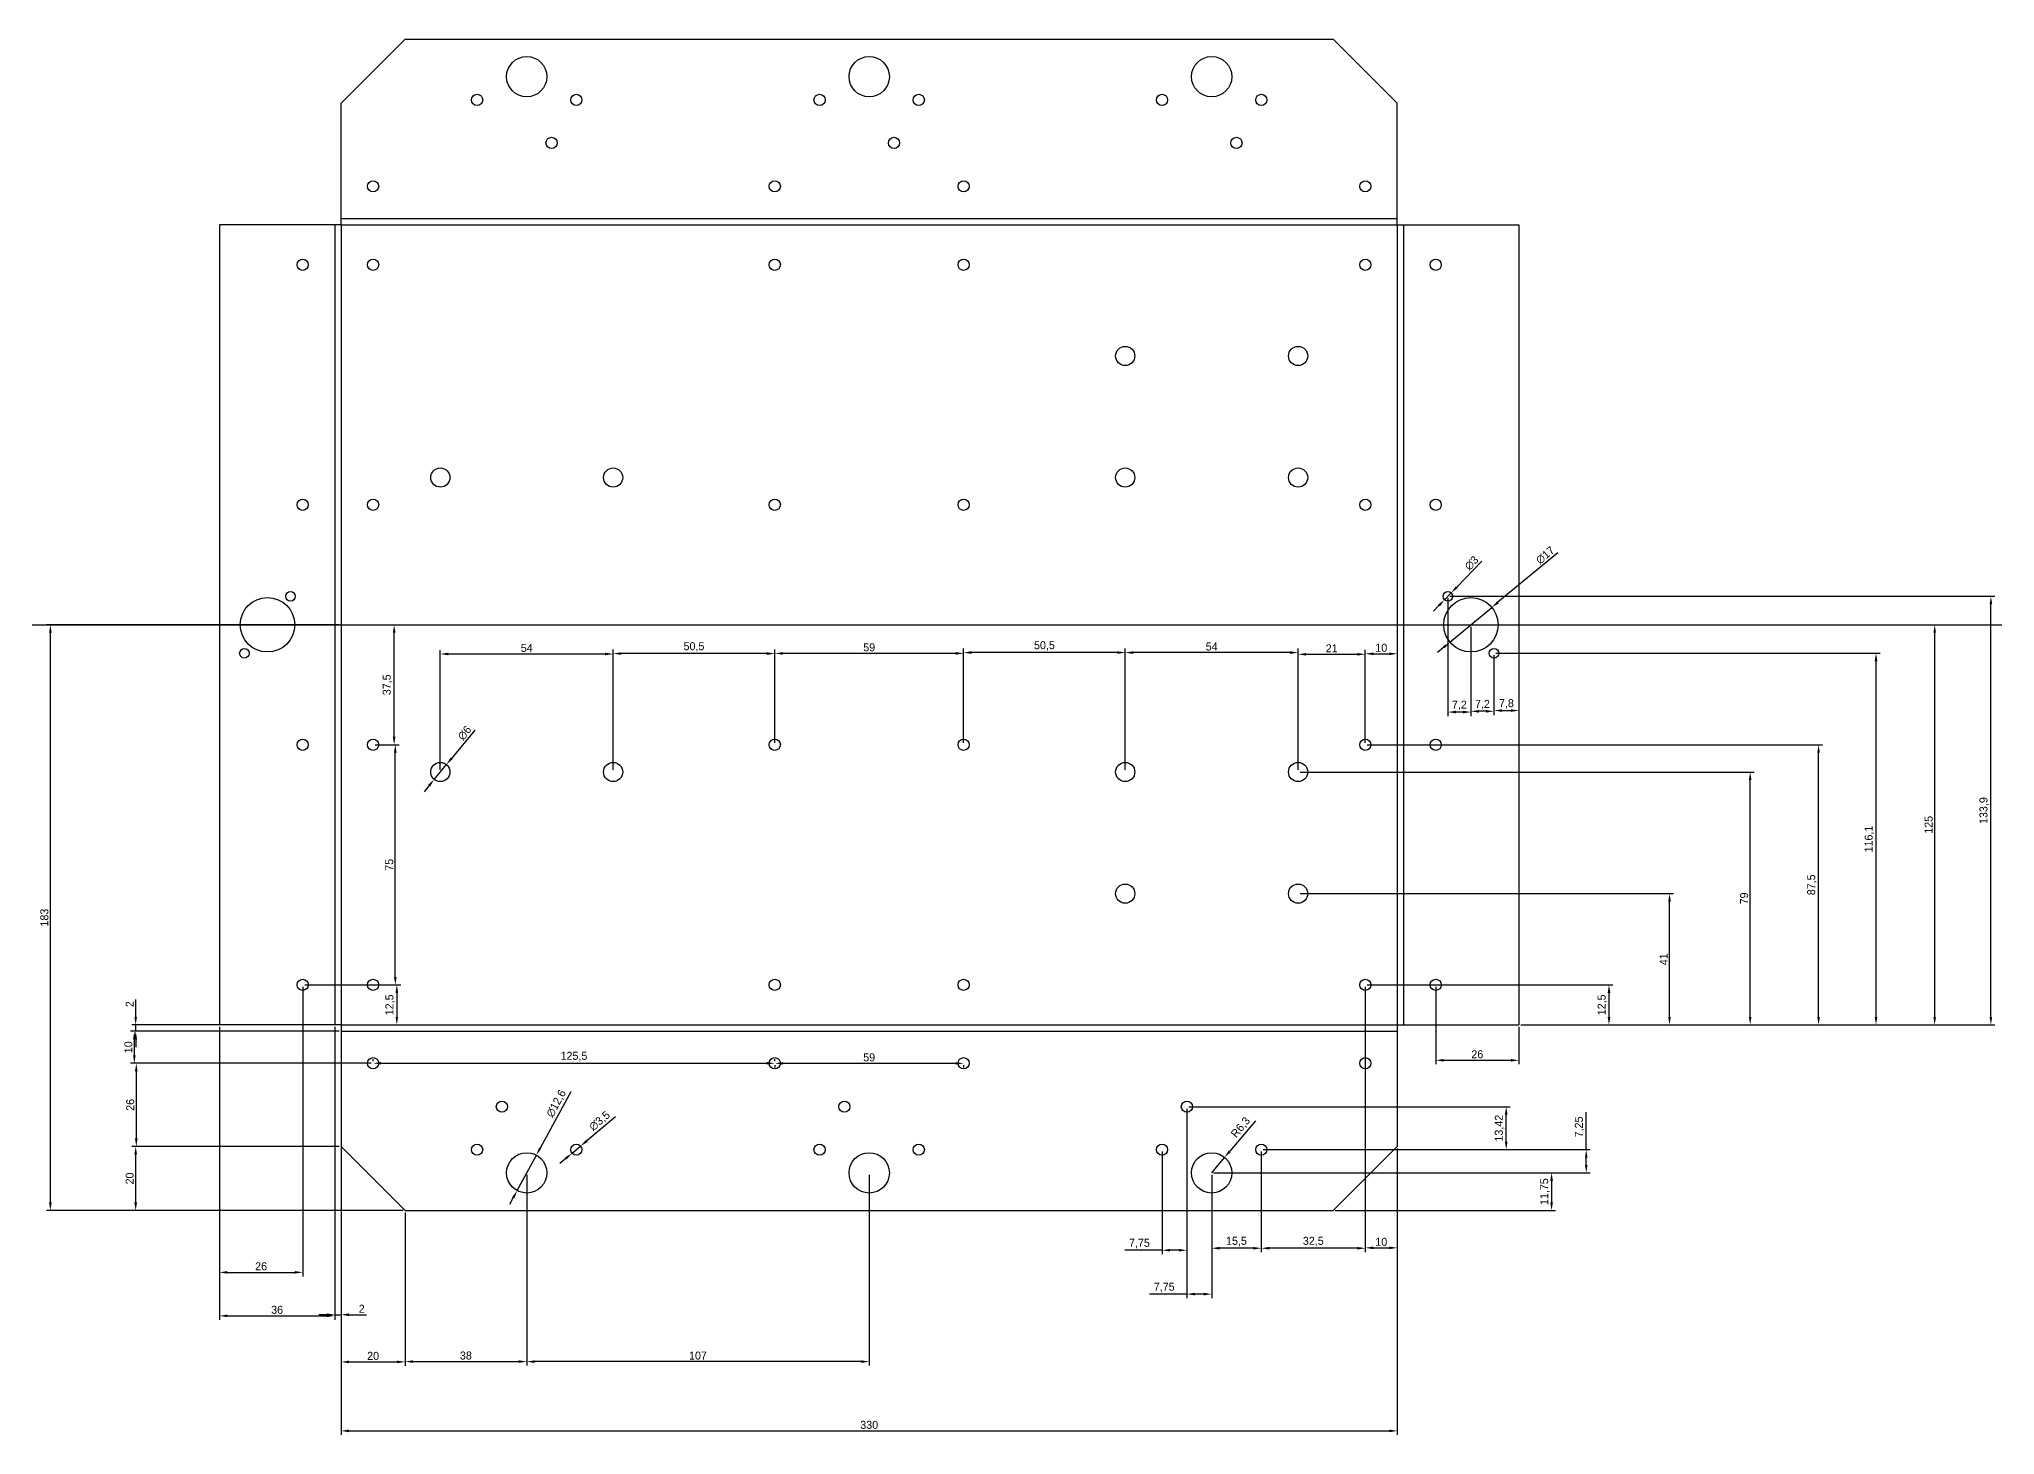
# Model space of a CAD drawing. Header units: millimetres. Extents: x -44 to 567, y 23 to 459.
import ezdxf

# ---------------------------------------------------------------- set-up
doc = ezdxf.new("R2010")
doc.units = ezdxf.units.MM
doc.layers.add('Cotas', color=1, linetype='Continuous')
doc.dimstyles.new('ISO-25', dxfattribs={"dimtxt": 2.5, "dimasz": 2.5, "dimexe": 1.25, "dimexo": 0.625, "dimtad": 1, "dimtxsty": 'Standard', "dimcen": 2.5, "dimadec": 0, "dimazin": 0, "dimtfac": 1, "dimtmove": 0, "dimatfit": 3, "dimfxl": 1, "dimarcsym": 0})

# ---------------------------------------------------------------- blocks, each defined once
blk = doc.blocks.new('*D1')
at = {"layer": 'Cotas', "color": 0, "lineweight": -2}
for p, q in [((50.07, 112.81), (-14.73, 112.81)), ((-13.48, 95.31), (-13.48, 110.31)), ((70.07, 92.81), (-14.73, 92.81))]:
    blk.add_line(p, q, dxfattribs=at)
at = {"layer": 'Cotas', "color": 0}
for points in [[(-13.9, 110.31), (-13.06, 110.31), (-13.48, 112.81)], [(-13.9, 95.31), (-13.06, 95.31), (-13.48, 92.81)]]:
    blk.add_solid(points, dxfattribs=at)
at = {"layer": 'Defpoints', "color": 0}
for p in [(-13.48, 112.81), (50.7, 112.81), (70.7, 92.81)]:
    blk.add_point(p, dxfattribs=at)
at = {"layer": 'Cotas', "color": 0, "insert": (-15.36, 102.81), "char_height": 2.5, "attachment_point": 5, "rotation": 90}
blk.add_mtext('20', dxfattribs=at)
blk = doc.blocks.new('*D3')
at = {"layer": 'Cotas', "color": 0, "lineweight": -2}
for p, q in [((-13.48, 153.31), (-13.48, 158.73)), ((50.07, 150.81), (-14.73, 150.81)), ((50.07, 148.81), (-14.73, 148.81)), ((-13.48, 148.81), (-13.48, 150.81)), ((-13.48, 146.31), (-13.48, 143.81))]:
    blk.add_line(p, q, dxfattribs=at)
at = {"layer": 'Cotas', "color": 0}
for points in [[(-13.9, 153.31), (-13.06, 153.31), (-13.48, 150.81)], [(-13.9, 146.31), (-13.06, 146.31), (-13.48, 148.81)]]:
    blk.add_solid(points, dxfattribs=at)
at = {"layer": 'Defpoints', "color": 0}
for p in [(-13.48, 150.81), (50.7, 150.81), (50.7, 148.81)]:
    blk.add_point(p, dxfattribs=at)
at = {"layer": 'Cotas', "color": 0, "insert": (-15.36, 157.27), "char_height": 2.5, "attachment_point": 5, "rotation": 90}
blk.add_mtext('2', dxfattribs=at)
blk = doc.blocks.new('*D4')
at = {"layer": 'Cotas', "color": 0, "lineweight": -2}
for p, q in [((50.07, 275.81), (-41.39, 275.81)), ((-40.14, 95.31), (-40.14, 273.31)), ((69.45, 92.81), (-41.39, 92.81))]:
    blk.add_line(p, q, dxfattribs=at)
at = {"layer": 'Cotas', "color": 0}
for points in [[(-40.55, 273.31), (-39.72, 273.31), (-40.14, 275.81)], [(-40.55, 95.31), (-39.72, 95.31), (-40.14, 92.81)]]:
    blk.add_solid(points, dxfattribs=at)
at = {"layer": 'Defpoints', "color": 0}
for p in [(-40.14, 275.81), (50.7, 275.81), (70.07, 92.81)]:
    blk.add_point(p, dxfattribs=at)
at = {"layer": 'Cotas', "color": 0, "insert": (-42.01, 184.31), "char_height": 2.5, "attachment_point": 5, "rotation": 90}
blk.add_mtext('183', dxfattribs=at)
blk = doc.blocks.new('*D9')
at = {"layer": 'Cotas', "color": 0, "lineweight": -2}
for p, q in [((323.32, 104.56), (430.16, 104.56)), ((428.91, 102.06), (428.91, 95.31)), ((361.32, 92.81), (430.16, 92.81))]:
    blk.add_line(p, q, dxfattribs=at)
at = {"layer": 'Cotas', "color": 0}
for points in [[(428.49, 102.06), (429.32, 102.06), (428.91, 104.56)], [(428.49, 95.31), (429.32, 95.31), (428.91, 92.81)]]:
    blk.add_solid(points, dxfattribs=at)
at = {"layer": 'Defpoints', "color": 0}
for p in [(322.7, 104.56), (360.7, 92.81), (428.91, 92.81)]:
    blk.add_point(p, dxfattribs=at)
at = {"layer": 'Cotas', "color": 0, "insert": (426.82, 98.69), "char_height": 2.5, "attachment_point": 5, "rotation": 90}
blk.add_mtext('11,75', dxfattribs=at)
blk = doc.blocks.new('*D10')
at = {"layer": 'Cotas', "color": 0, "lineweight": -2}
for p, q in [((439.73, 111.81), (439.73, 123.48)), ((338.82, 111.81), (440.98, 111.81)), ((323.95, 104.56), (440.98, 104.56)), ((439.73, 107.06), (439.73, 109.31))]:
    blk.add_line(p, q, dxfattribs=at)
at = {"layer": 'Cotas', "color": 0}
for points in [[(439.32, 109.31), (440.15, 109.31), (439.73, 111.81)], [(439.32, 107.06), (440.15, 107.06), (439.73, 104.56)]]:
    blk.add_solid(points, dxfattribs=at)
at = {"layer": 'Defpoints', "color": 0}
for p in [(338.2, 111.81), (439.73, 111.81), (323.32, 104.56)]:
    blk.add_point(p, dxfattribs=at)
at = {"layer": 'Cotas', "color": 0, "insert": (437.65, 118.9), "char_height": 2.5, "attachment_point": 5, "rotation": 90}
blk.add_mtext('7,25', dxfattribs=at)
blk = doc.blocks.new('*D11')
at = {"layer": 'Cotas', "color": 0, "lineweight": -2}
for p, q in [((315.57, 125.24), (415.98, 125.24)), ((414.73, 114.31), (414.73, 122.74)), ((338.82, 111.81), (415.98, 111.81))]:
    blk.add_line(p, q, dxfattribs=at)
at = {"layer": 'Cotas', "color": 0}
for points in [[(414.32, 122.74), (415.15, 122.74), (414.73, 125.24)], [(414.32, 114.31), (415.15, 114.31), (414.73, 111.81)]]:
    blk.add_solid(points, dxfattribs=at)
at = {"layer": 'Defpoints', "color": 0}
for p in [(314.95, 125.24), (414.73, 125.24), (338.2, 111.81)]:
    blk.add_point(p, dxfattribs=at)
at = {"layer": 'Cotas', "color": 0, "insert": (412.65, 118.52), "char_height": 2.5, "attachment_point": 5, "rotation": 90}
blk.add_mtext('13,42', dxfattribs=at)
blk = doc.blocks.new('*D13')
at = {"layer": 'Cotas', "color": 0, "lineweight": -2}
for p, q in [((370.7, 138.19), (370.7, 79.76)), ((338.2, 111.19), (338.2, 79.76)), ((368.2, 81.01), (340.7, 81.01))]:
    blk.add_line(p, q, dxfattribs=at)
at = {"layer": 'Cotas', "color": 0}
for points in [[(340.7, 81.42), (340.7, 80.59), (338.2, 81.01)], [(368.2, 81.42), (368.2, 80.59), (370.7, 81.01)]]:
    blk.add_solid(points, dxfattribs=at)
at = {"layer": 'Defpoints', "color": 0}
for p in [(370.7, 138.81), (338.2, 111.81), (338.2, 81.01)]:
    blk.add_point(p, dxfattribs=at)
at = {"layer": 'Cotas', "color": 0, "insert": (354.45, 83.09), "char_height": 2.5, "attachment_point": 5}
blk.add_mtext('32,5', dxfattribs=at)
blk = doc.blocks.new('*D14')
at = {"layer": 'Cotas', "color": 0, "lineweight": -2}
for p, q in [((338.2, 111.19), (338.2, 79.76)), ((322.7, 103.94), (322.7, 79.76)), ((335.7, 81.01), (325.2, 81.01))]:
    blk.add_line(p, q, dxfattribs=at)
at = {"layer": 'Cotas', "color": 0}
for points in [[(325.2, 81.42), (325.2, 80.59), (322.7, 81.01)], [(335.7, 81.42), (335.7, 80.59), (338.2, 81.01)]]:
    blk.add_solid(points, dxfattribs=at)
at = {"layer": 'Defpoints', "color": 0}
for p in [(338.2, 111.81), (322.7, 104.56), (322.7, 81.01)]:
    blk.add_point(p, dxfattribs=at)
at = {"layer": 'Cotas', "color": 0, "insert": (330.45, 83.09), "char_height": 2.5, "attachment_point": 5}
blk.add_mtext('15,5', dxfattribs=at)
blk = doc.blocks.new('*D15')
at = {"layer": 'Cotas', "color": 0, "lineweight": -2}
for p, q in [((314.95, 124.61), (314.95, 65.43)), ((322.7, 103.94), (322.7, 65.43)), ((314.95, 66.68), (303.28, 66.68)), ((320.2, 66.68), (317.45, 66.68))]:
    blk.add_line(p, q, dxfattribs=at)
at = {"layer": 'Cotas', "color": 0}
for points in [[(317.45, 67.09), (317.45, 66.26), (314.95, 66.68)], [(320.2, 67.09), (320.2, 66.26), (322.7, 66.68)]]:
    blk.add_solid(points, dxfattribs=at)
at = {"layer": 'Defpoints', "color": 0}
for p in [(314.95, 125.24), (322.7, 104.56), (314.95, 66.68)]:
    blk.add_point(p, dxfattribs=at)
at = {"layer": 'Cotas', "color": 0, "insert": (307.87, 68.76), "char_height": 2.5, "attachment_point": 5}
blk.add_mtext('7,75', dxfattribs=at)
blk = doc.blocks.new('*D16')
at = {"layer": 'Cotas', "color": 0, "lineweight": -2}
for p, q in [((314.95, 124.61), (314.95, 79.13)), ((307.2, 111.19), (307.2, 79.13)), ((307.2, 80.38), (295.53, 80.38)), ((312.45, 80.38), (309.7, 80.38))]:
    blk.add_line(p, q, dxfattribs=at)
at = {"layer": 'Cotas', "color": 0}
for points in [[(309.7, 80.8), (309.7, 79.97), (307.2, 80.38)], [(312.45, 80.8), (312.45, 79.97), (314.95, 80.38)]]:
    blk.add_solid(points, dxfattribs=at)
at = {"layer": 'Defpoints', "color": 0}
for p in [(314.95, 125.24), (307.2, 111.81), (307.2, 80.38)]:
    blk.add_point(p, dxfattribs=at)
at = {"layer": 'Cotas', "color": 0, "insert": (300.12, 82.47), "char_height": 2.5, "attachment_point": 5}
blk.add_mtext('7,75', dxfattribs=at)
blk = doc.blocks.new('*D17')
at = {"layer": 'Cotas', "color": 0, "lineweight": -2}
for p, q in [((336.4, 120.86), (328.36, 111.3)), ((322.7, 104.56), (326.75, 109.39))]:
    blk.add_line(p, q, dxfattribs=at)
at = {"layer": 'Cotas', "color": 0}
blk.add_solid([(328.04, 111.57), (328.68, 111.03), (326.75, 109.39)], dxfattribs=at)
at = {"layer": 'Defpoints', "color": 0}
for p in [(322.7, 104.56), (326.75, 109.39)]:
    blk.add_point(p, dxfattribs=at)
at = {"layer": 'Cotas', "color": 0, "insert": (331.85, 118.69), "char_height": 2.5, "attachment_point": 5, "rotation": 49.95483}
blk.add_mtext('R6,3', dxfattribs=at)
blk = doc.blocks.new('*D19')
at = {"layer": 'Cotas', "color": 0, "lineweight": -2}
for p, q in [((108.7, 103.94), (108.7, 44.34)), ((70.7, 92.19), (70.7, 44.34)), ((73.2, 45.59), (106.2, 45.59))]:
    blk.add_line(p, q, dxfattribs=at)
at = {"layer": 'Cotas', "color": 0}
for points in [[(73.2, 46.01), (73.2, 45.18), (70.7, 45.59)], [(106.2, 46.01), (106.2, 45.18), (108.7, 45.59)]]:
    blk.add_solid(points, dxfattribs=at)
at = {"layer": 'Defpoints', "color": 0}
for p in [(108.7, 104.56), (70.7, 92.81), (108.7, 45.59)]:
    blk.add_point(p, dxfattribs=at)
at = {"layer": 'Cotas', "color": 0, "insert": (89.7, 47.47), "char_height": 2.5, "attachment_point": 5}
blk.add_mtext('38', dxfattribs=at)
blk = doc.blocks.new('*D20')
at = {"layer": 'Cotas', "color": 0, "lineweight": -2}
for p, q in [((108.7, 103.94), (108.7, 44.33)), ((215.7, 103.94), (215.7, 44.33)), ((213.2, 45.58), (111.2, 45.58))]:
    blk.add_line(p, q, dxfattribs=at)
at = {"layer": 'Cotas', "color": 0}
for points in [[(111.2, 45.99), (111.2, 45.16), (108.7, 45.58)], [(213.2, 45.99), (213.2, 45.16), (215.7, 45.58)]]:
    blk.add_solid(points, dxfattribs=at)
at = {"layer": 'Defpoints', "color": 0}
for p in [(108.7, 104.56), (215.7, 104.56), (108.7, 45.58)]:
    blk.add_point(p, dxfattribs=at)
at = {"layer": 'Cotas', "color": 0, "insert": (162.2, 47.45), "char_height": 2.5, "attachment_point": 5}
blk.add_mtext('107', dxfattribs=at)
blk = doc.blocks.new('*D22')
at = {"layer": 'Cotas', "color": 0, "lineweight": -2}
for p, q in [((186.2, 138.19), (186.2, 137.52)), ((242.7, 138.77), (188.7, 138.77)), ((245.2, 138.19), (245.2, 137.52))]:
    blk.add_line(p, q, dxfattribs=at)
at = {"layer": 'Cotas', "color": 0}
for points in [[(188.7, 139.19), (188.7, 138.36), (186.2, 138.77)], [(242.7, 139.19), (242.7, 138.36), (245.2, 138.77)]]:
    blk.add_solid(points, dxfattribs=at)
at = {"layer": 'Defpoints', "color": 0}
for p in [(186.2, 138.81), (186.2, 138.77), (245.2, 138.81)]:
    blk.add_point(p, dxfattribs=at)
at = {"layer": 'Cotas', "color": 0, "insert": (215.7, 140.65), "char_height": 2.5, "attachment_point": 5}
blk.add_mtext('59', dxfattribs=at)
blk = doc.blocks.new('*D28')
at = {"layer": 'Cotas', "color": 0, "lineweight": -2}
for p, q in [((295.7, 230.44), (295.7, 268.38)), ((347.2, 267.13), (298.2, 267.13)), ((349.7, 230.44), (349.7, 268.38))]:
    blk.add_line(p, q, dxfattribs=at)
at = {"layer": 'Cotas', "color": 0}
for points in [[(298.2, 267.55), (298.2, 266.71), (295.7, 267.13)], [(347.2, 267.55), (347.2, 266.71), (349.7, 267.13)]]:
    blk.add_solid(points, dxfattribs=at)
at = {"layer": 'Defpoints', "color": 0}
for p in [(295.7, 267.13), (295.7, 229.81), (349.7, 229.81)]:
    blk.add_point(p, dxfattribs=at)
at = {"layer": 'Cotas', "color": 0, "insert": (322.7, 269.01), "char_height": 2.5, "attachment_point": 5}
blk.add_mtext('54', dxfattribs=at)
blk = doc.blocks.new('*D29')
at = {"layer": 'Cotas', "color": 0, "lineweight": -2}
for p, q in [((245.2, 238.94), (245.2, 268.38)), ((293.2, 267.13), (247.7, 267.13)), ((295.7, 230.44), (295.7, 268.38))]:
    blk.add_line(p, q, dxfattribs=at)
at = {"layer": 'Cotas', "color": 0}
for points in [[(247.7, 267.55), (247.7, 266.71), (245.2, 267.13)], [(293.2, 267.55), (293.2, 266.71), (295.7, 267.13)]]:
    blk.add_solid(points, dxfattribs=at)
at = {"layer": 'Defpoints', "color": 0}
for p in [(245.2, 267.13), (245.2, 238.31), (295.7, 229.81)]:
    blk.add_point(p, dxfattribs=at)
at = {"layer": 'Cotas', "color": 0, "insert": (270.45, 269.21), "char_height": 2.5, "attachment_point": 5}
blk.add_mtext('50,5', dxfattribs=at)
blk = doc.blocks.new('*D30')
at = {"layer": 'Cotas', "color": 0, "lineweight": -2}
for p, q in [((186.2, 238.94), (186.2, 268.12)), ((242.7, 266.87), (188.7, 266.87)), ((245.2, 238.94), (245.2, 268.12))]:
    blk.add_line(p, q, dxfattribs=at)
at = {"layer": 'Cotas', "color": 0}
for points in [[(188.7, 267.29), (188.7, 266.46), (186.2, 266.87)], [(242.7, 267.29), (242.7, 266.46), (245.2, 266.87)]]:
    blk.add_solid(points, dxfattribs=at)
at = {"layer": 'Defpoints', "color": 0}
for p in [(186.2, 266.87), (186.2, 238.31), (245.2, 238.31)]:
    blk.add_point(p, dxfattribs=at)
at = {"layer": 'Cotas', "color": 0, "insert": (215.7, 268.75), "char_height": 2.5, "attachment_point": 5}
blk.add_mtext('59', dxfattribs=at)
blk = doc.blocks.new('*D32')
at = {"layer": 'Cotas', "color": 0, "lineweight": -2}
for p, q in [((135.7, 230.44), (135.7, 268.06)), ((183.7, 266.81), (138.2, 266.81)), ((186.2, 238.94), (186.2, 268.06))]:
    blk.add_line(p, q, dxfattribs=at)
at = {"layer": 'Cotas', "color": 0}
for points in [[(138.2, 267.23), (138.2, 266.39), (135.7, 266.81)], [(183.7, 267.23), (183.7, 266.39), (186.2, 266.81)]]:
    blk.add_solid(points, dxfattribs=at)
at = {"layer": 'Defpoints', "color": 0}
for p in [(135.7, 266.81), (186.2, 238.31), (135.7, 229.81)]:
    blk.add_point(p, dxfattribs=at)
at = {"layer": 'Cotas', "color": 0, "insert": (160.95, 268.89), "char_height": 2.5, "attachment_point": 5}
blk.add_mtext('50,5', dxfattribs=at)
blk = doc.blocks.new('*D33')
at = {"layer": 'Cotas', "color": 0, "lineweight": -2}
for p, q in [((81.7, 230.44), (81.7, 267.93)), ((133.2, 266.68), (84.2, 266.68)), ((135.7, 230.44), (135.7, 267.93))]:
    blk.add_line(p, q, dxfattribs=at)
at = {"layer": 'Cotas', "color": 0}
for points in [[(84.2, 267.1), (84.2, 266.26), (81.7, 266.68)], [(133.2, 267.1), (133.2, 266.26), (135.7, 266.68)]]:
    blk.add_solid(points, dxfattribs=at)
at = {"layer": 'Defpoints', "color": 0}
for p in [(81.7, 266.68), (81.7, 229.81), (135.7, 229.81)]:
    blk.add_point(p, dxfattribs=at)
at = {"layer": 'Cotas', "color": 0, "insert": (108.7, 268.56), "char_height": 2.5, "attachment_point": 5}
blk.add_mtext('54', dxfattribs=at)
blk = doc.blocks.new('*D39')
at = {"layer": 'Cotas', "color": 0, "lineweight": -2}
for p, q in [((50.7, 112.19), (50.7, 44.24)), ((70.7, 92.19), (70.7, 44.24)), ((53.2, 45.49), (68.2, 45.49))]:
    blk.add_line(p, q, dxfattribs=at)
at = {"layer": 'Cotas', "color": 0}
for points in [[(53.2, 45.91), (53.2, 45.08), (50.7, 45.49)], [(68.2, 45.91), (68.2, 45.08), (70.7, 45.49)]]:
    blk.add_solid(points, dxfattribs=at)
at = {"layer": 'Defpoints', "color": 0}
for p in [(50.7, 112.81), (70.7, 92.81), (70.7, 45.49)]:
    blk.add_point(p, dxfattribs=at)
at = {"layer": 'Cotas', "color": 0, "insert": (60.7, 47.37), "char_height": 2.5, "attachment_point": 5}
blk.add_mtext('20', dxfattribs=at)
blk = doc.blocks.new('*D40')
at = {"layer": 'Cotas', "color": 0, "lineweight": -2}
for p, q in [((50.7, 112.19), (50.7, 22.69)), ((380.7, 112.19), (380.7, 22.69)), ((53.2, 23.94), (378.2, 23.94))]:
    blk.add_line(p, q, dxfattribs=at)
at = {"layer": 'Cotas', "color": 0}
for points in [[(53.2, 24.35), (53.2, 23.52), (50.7, 23.94)], [(378.2, 24.35), (378.2, 23.52), (380.7, 23.94)]]:
    blk.add_solid(points, dxfattribs=at)
at = {"layer": 'Defpoints', "color": 0}
for p in [(50.7, 112.81), (380.7, 112.81), (380.7, 23.94)]:
    blk.add_point(p, dxfattribs=at)
at = {"layer": 'Cotas', "color": 0, "insert": (215.7, 25.81), "char_height": 2.5, "attachment_point": 5}
blk.add_mtext('330', dxfattribs=at)
blk = doc.blocks.new('*D45')
at = {"layer": 'Cotas', "color": 0, "lineweight": -2}
for p, q in [((136.41, 122.02), (127.46, 114.54)), ((122.86, 110.69), (125.54, 112.94)), ((120.94, 109.09), (119.02, 107.49))]:
    blk.add_line(p, q, dxfattribs=at)
at = {"layer": 'Cotas', "color": 0}
for points in [[(120.67, 109.41), (121.2, 108.77), (122.86, 110.69)], [(127.19, 114.86), (127.73, 114.22), (125.54, 112.94)]]:
    blk.add_solid(points, dxfattribs=at)
at = {"layer": 'Defpoints', "color": 0}
for p in [(122.86, 110.69), (125.54, 112.94)]:
    blk.add_point(p, dxfattribs=at)
at = {"layer": 'Cotas', "color": 0, "insert": (131.56, 120.68), "char_height": 2.5, "attachment_point": 5, "rotation": 39.87807}
blk.add_mtext('∅3,5', dxfattribs=at)
blk = doc.blocks.new('*D46')
at = {"layer": 'Cotas', "color": 0, "lineweight": -2}
for p, q in [((122.44, 129.93), (112.89, 112.3)), ((105.7, 99.02), (111.7, 110.1)), ((104.51, 96.83), (103.31, 94.63))]:
    blk.add_line(p, q, dxfattribs=at)
at = {"layer": 'Cotas', "color": 0}
for points in [[(112.53, 112.5), (113.26, 112.1), (111.7, 110.1)], [(104.14, 97.02), (104.87, 96.63), (105.7, 99.02)]]:
    blk.add_solid(points, dxfattribs=at)
at = {"layer": 'Defpoints', "color": 0}
for p in [(111.7, 110.1), (105.7, 99.02)]:
    blk.add_point(p, dxfattribs=at)
at = {"layer": 'Cotas', "color": 0, "insert": (118.03, 126.16), "char_height": 2.5, "attachment_point": 5, "rotation": 61.54661}
blk.add_mtext('∅12,6', dxfattribs=at)
blk = doc.blocks.new('*D47')
at = {"layer": 'Cotas', "color": 0, "lineweight": -2}
for p, q in [((92.44, 242.89), (85.19, 234.06)), ((79.79, 227.5), (83.6, 232.13)), ((78.21, 225.56), (76.62, 223.63))]:
    blk.add_line(p, q, dxfattribs=at)
at = {"layer": 'Cotas', "color": 0}
for points in [[(84.87, 234.33), (85.51, 233.8), (83.6, 232.13)], [(77.89, 225.83), (78.53, 225.3), (79.79, 227.5)]]:
    blk.add_solid(points, dxfattribs=at)
at = {"layer": 'Defpoints', "color": 0}
for p in [(79.79, 227.5), (83.6, 232.13)]:
    blk.add_point(p, dxfattribs=at)
at = {"layer": 'Cotas', "color": 0, "insert": (89.28, 241.99), "char_height": 2.5, "attachment_point": 5, "rotation": 50.59571}
blk.add_mtext('∅6', dxfattribs=at)
blk = doc.blocks.new('*D49')
at = {"layer": 'Cotas', "color": 0, "lineweight": -2}
for p, q in [((350.32, 191.81), (467, 191.81)), ((465.75, 153.31), (465.75, 189.31)), ((419.32, 150.81), (467, 150.81))]:
    blk.add_line(p, q, dxfattribs=at)
at = {"layer": 'Cotas', "color": 0}
for points in [[(465.33, 189.31), (466.17, 189.31), (465.75, 191.81)], [(465.33, 153.31), (466.17, 153.31), (465.75, 150.81)]]:
    blk.add_solid(points, dxfattribs=at)
at = {"layer": 'Defpoints', "color": 0}
for p in [(349.7, 191.81), (465.75, 191.81), (418.7, 150.81)]:
    blk.add_point(p, dxfattribs=at)
at = {"layer": 'Cotas', "color": 0, "insert": (463.88, 171.31), "char_height": 2.5, "attachment_point": 5, "rotation": 90}
blk.add_mtext('41', dxfattribs=at)
blk = doc.blocks.new('*D50')
at = {"layer": 'Cotas', "color": 0, "lineweight": -2}
for p, q in [((350.32, 229.81), (492.2, 229.81)), ((490.95, 153.31), (490.95, 227.31)), ((419.32, 150.81), (492.2, 150.81))]:
    blk.add_line(p, q, dxfattribs=at)
at = {"layer": 'Cotas', "color": 0}
for points in [[(490.53, 227.31), (491.36, 227.31), (490.95, 229.81)], [(490.53, 153.31), (491.36, 153.31), (490.95, 150.81)]]:
    blk.add_solid(points, dxfattribs=at)
at = {"layer": 'Defpoints', "color": 0}
for p in [(349.7, 229.81), (490.95, 229.81), (418.7, 150.81)]:
    blk.add_point(p, dxfattribs=at)
at = {"layer": 'Cotas', "color": 0, "insert": (489.07, 190.31), "char_height": 2.5, "attachment_point": 5, "rotation": 90}
blk.add_mtext('79', dxfattribs=at)
blk = doc.blocks.new('*D51')
at = {"layer": 'Cotas', "color": 0, "lineweight": -2}
for p, q in [((371.32, 238.31), (513.58, 238.31)), ((512.33, 153.31), (512.33, 235.81)), ((419.32, 150.81), (513.58, 150.81))]:
    blk.add_line(p, q, dxfattribs=at)
at = {"layer": 'Cotas', "color": 0}
for points in [[(511.91, 235.81), (512.74, 235.81), (512.33, 238.31)], [(511.91, 153.31), (512.74, 153.31), (512.33, 150.81)]]:
    blk.add_solid(points, dxfattribs=at)
at = {"layer": 'Defpoints', "color": 0}
for p in [(370.7, 238.31), (512.33, 238.31), (418.7, 150.81)]:
    blk.add_point(p, dxfattribs=at)
at = {"layer": 'Cotas', "color": 0, "insert": (510.24, 194.56), "char_height": 2.5, "attachment_point": 5, "rotation": 90}
blk.add_mtext('87,5', dxfattribs=at)
blk = doc.blocks.new('*D52')
at = {"layer": 'Cotas', "color": 0, "lineweight": -2}
for p, q in [((411.52, 266.91), (531.52, 266.91)), ((530.27, 153.31), (530.27, 264.41)), ((419.95, 150.81), (531.52, 150.81))]:
    blk.add_line(p, q, dxfattribs=at)
at = {"layer": 'Cotas', "color": 0}
for points in [[(529.85, 264.41), (530.69, 264.41), (530.27, 266.91)], [(529.85, 153.31), (530.69, 153.31), (530.27, 150.81)]]:
    blk.add_solid(points, dxfattribs=at)
at = {"layer": 'Defpoints', "color": 0}
for p in [(410.9, 266.91), (530.27, 266.91), (419.32, 150.81)]:
    blk.add_point(p, dxfattribs=at)
at = {"layer": 'Cotas', "color": 0, "insert": (528.19, 208.86), "char_height": 2.5, "attachment_point": 5, "rotation": 90}
blk.add_mtext('116,1', dxfattribs=at)
blk = doc.blocks.new('*D53')
at = {"layer": 'Cotas', "color": 0, "lineweight": -2}
for p, q in [((404.32, 275.81), (549.85, 275.81)), ((548.6, 153.31), (548.6, 273.31)), ((419.32, 150.81), (549.85, 150.81))]:
    blk.add_line(p, q, dxfattribs=at)
at = {"layer": 'Cotas', "color": 0}
for points in [[(548.18, 273.31), (549.01, 273.31), (548.6, 275.81)], [(548.18, 153.31), (549.01, 153.31), (548.6, 150.81)]]:
    blk.add_solid(points, dxfattribs=at)
at = {"layer": 'Defpoints', "color": 0}
for p in [(403.7, 275.81), (548.6, 275.81), (418.7, 150.81)]:
    blk.add_point(p, dxfattribs=at)
at = {"layer": 'Cotas', "color": 0, "insert": (546.72, 213.31), "char_height": 2.5, "attachment_point": 5, "rotation": 90}
blk.add_mtext('125', dxfattribs=at)
blk = doc.blocks.new('*D54')
at = {"layer": 'Cotas', "color": 0, "lineweight": -2}
for p, q in [((397.12, 284.71), (567.41, 284.71)), ((566.16, 153.31), (566.16, 282.21)), ((419.32, 150.81), (567.41, 150.81))]:
    blk.add_line(p, q, dxfattribs=at)
at = {"layer": 'Cotas', "color": 0}
for points in [[(565.74, 282.21), (566.57, 282.21), (566.16, 284.71)], [(565.74, 153.31), (566.57, 153.31), (566.16, 150.81)]]:
    blk.add_solid(points, dxfattribs=at)
at = {"layer": 'Defpoints', "color": 0}
for p in [(396.5, 284.71), (566.16, 284.71), (418.7, 150.81)]:
    blk.add_point(p, dxfattribs=at)
at = {"layer": 'Cotas', "color": 0, "insert": (564.07, 217.76), "char_height": 2.5, "attachment_point": 5, "rotation": 90}
blk.add_mtext('133,9', dxfattribs=at)
blk = doc.blocks.new('*D55')
at = {"layer": 'Cotas', "color": 0, "lineweight": -2}
for p, q in [((349.7, 230.44), (349.7, 267.84)), ((352.2, 266.59), (368.2, 266.59)), ((370.7, 238.94), (370.7, 267.84))]:
    blk.add_line(p, q, dxfattribs=at)
at = {"layer": 'Cotas', "color": 0}
for points in [[(352.2, 267.01), (352.2, 266.17), (349.7, 266.59)], [(368.2, 267.01), (368.2, 266.17), (370.7, 266.59)]]:
    blk.add_solid(points, dxfattribs=at)
at = {"layer": 'Defpoints', "color": 0}
for p in [(370.7, 266.59), (370.7, 238.31), (349.7, 229.81)]:
    blk.add_point(p, dxfattribs=at)
at = {"layer": 'Cotas', "color": 0, "insert": (360.2, 268.46), "char_height": 2.5, "attachment_point": 5}
blk.add_mtext('21', dxfattribs=at)
blk = doc.blocks.new('*D59')
at = {"layer": 'Cotas', "color": 0, "lineweight": -2}
for p, q in [((418.7, 275.19), (418.7, 247.76)), ((410.9, 266.29), (410.9, 247.76)), ((413.4, 249.01), (416.2, 249.01))]:
    blk.add_line(p, q, dxfattribs=at)
at = {"layer": 'Cotas', "color": 0}
for points in [[(413.4, 249.42), (413.4, 248.59), (410.9, 249.01)], [(416.2, 249.42), (416.2, 248.59), (418.7, 249.01)]]:
    blk.add_solid(points, dxfattribs=at)
at = {"layer": 'Defpoints', "color": 0}
for p in [(418.7, 275.81), (410.9, 266.91), (418.7, 249.01)]:
    blk.add_point(p, dxfattribs=at)
at = {"layer": 'Cotas', "color": 0, "insert": (414.8, 251.09), "char_height": 2.5, "attachment_point": 5}
blk.add_mtext('7,8', dxfattribs=at)
blk = doc.blocks.new('*D60')
at = {"layer": 'Cotas', "color": 0, "lineweight": -2}
for p, q in [((403.7, 275.19), (403.7, 247.53)), ((410.9, 266.29), (410.9, 247.53)), ((408.4, 248.78), (406.2, 248.78))]:
    blk.add_line(p, q, dxfattribs=at)
at = {"layer": 'Cotas', "color": 0}
for points in [[(406.2, 249.19), (406.2, 248.36), (403.7, 248.78)], [(408.4, 249.19), (408.4, 248.36), (410.9, 248.78)]]:
    blk.add_solid(points, dxfattribs=at)
at = {"layer": 'Defpoints', "color": 0}
for p in [(403.7, 275.81), (410.9, 266.91), (403.7, 248.78)]:
    blk.add_point(p, dxfattribs=at)
at = {"layer": 'Cotas', "color": 0, "insert": (407.3, 250.86), "char_height": 2.5, "attachment_point": 5}
blk.add_mtext('7,2', dxfattribs=at)
blk = doc.blocks.new('*D61')
at = {"layer": 'Cotas', "color": 0, "lineweight": -2}
for p, q in [((396.5, 284.09), (396.5, 247.29)), ((403.7, 275.19), (403.7, 247.29)), ((401.2, 248.54), (399, 248.54))]:
    blk.add_line(p, q, dxfattribs=at)
at = {"layer": 'Cotas', "color": 0}
for points in [[(399, 248.96), (399, 248.13), (396.5, 248.54)], [(401.2, 248.96), (401.2, 248.13), (403.7, 248.54)]]:
    blk.add_solid(points, dxfattribs=at)
at = {"layer": 'Defpoints', "color": 0}
for p in [(396.5, 284.71), (403.7, 275.81), (396.5, 248.54)]:
    blk.add_point(p, dxfattribs=at)
at = {"layer": 'Cotas', "color": 0, "insert": (400.1, 250.63), "char_height": 2.5, "attachment_point": 5}
blk.add_mtext('7,2', dxfattribs=at)
blk = doc.blocks.new('*D62')
at = {"layer": 'Cotas', "color": 0, "lineweight": -2}
for p, q in [((430.85, 298.34), (412.16, 282.84)), ((397.16, 270.38), (410.24, 281.24)), ((395.23, 268.79), (393.31, 267.19))]:
    blk.add_line(p, q, dxfattribs=at)
at = {"layer": 'Cotas', "color": 0}
for points in [[(411.9, 283.16), (412.43, 282.52), (410.24, 281.24)], [(394.97, 269.11), (395.5, 268.47), (397.16, 270.38)]]:
    blk.add_solid(points, dxfattribs=at)
at = {"layer": 'Defpoints', "color": 0}
for p in [(410.24, 281.24), (397.16, 270.38)]:
    blk.add_point(p, dxfattribs=at)
at = {"layer": 'Cotas', "color": 0, "insert": (426.92, 297.53), "char_height": 2.5, "attachment_point": 5, "rotation": 39.69034}
blk.add_mtext('∅17', dxfattribs=at)
blk = doc.blocks.new('*D63')
at = {"layer": 'Cotas', "color": 0, "lineweight": -2}
for p, q in [((407.14, 295.72), (399.28, 287.59)), ((393.72, 281.84), (391.98, 280.04)), ((395.46, 283.63), (397.54, 285.79))]:
    blk.add_line(p, q, dxfattribs=at)
at = {"layer": 'Cotas', "color": 0}
for points in [[(398.98, 287.88), (399.58, 287.3), (397.54, 285.79)], [(393.42, 282.13), (394.02, 281.55), (395.46, 283.63)]]:
    blk.add_solid(points, dxfattribs=at)
at = {"layer": 'Defpoints', "color": 0}
for p in [(395.46, 283.63), (397.54, 285.79)]:
    blk.add_point(p, dxfattribs=at)
at = {"layer": 'Cotas', "color": 0, "insert": (403.91, 295.08), "char_height": 2.5, "attachment_point": 5, "rotation": 45.98109}
blk.add_mtext('∅3', dxfattribs=at)
blk = doc.blocks.new('*D65')
at = {"layer": 'Cotas', "color": 0, "lineweight": -2}
for p, q in [((371.32, 163.31), (448.09, 163.31)), ((446.84, 160.81), (446.84, 153.31)), ((420.57, 150.81), (448.09, 150.81))]:
    blk.add_line(p, q, dxfattribs=at)
at = {"layer": 'Cotas', "color": 0}
for points in [[(446.42, 160.81), (447.26, 160.81), (446.84, 163.31)], [(446.42, 153.31), (447.26, 153.31), (446.84, 150.81)]]:
    blk.add_solid(points, dxfattribs=at)
at = {"layer": 'Defpoints', "color": 0}
for p in [(370.7, 163.31), (419.95, 150.81), (446.84, 150.81)]:
    blk.add_point(p, dxfattribs=at)
at = {"layer": 'Cotas', "color": 0, "insert": (444.76, 157.06), "char_height": 2.5, "attachment_point": 5, "rotation": 90}
blk.add_mtext('12,5', dxfattribs=at)
blk = doc.blocks.new('*D66')
at = {"layer": 'Cotas', "color": 0, "lineweight": -2}
for p, q in [((370.7, 162.69), (370.7, 79.88)), ((380.7, 111.56), (380.7, 79.88)), ((373.2, 81.13), (378.2, 81.13))]:
    blk.add_line(p, q, dxfattribs=at)
at = {"layer": 'Cotas', "color": 0}
for points in [[(373.2, 81.54), (373.2, 80.71), (370.7, 81.13)], [(378.2, 81.54), (378.2, 80.71), (380.7, 81.13)]]:
    blk.add_solid(points, dxfattribs=at)
at = {"layer": 'Defpoints', "color": 0}
for p in [(370.7, 163.31), (380.7, 112.19), (380.7, 81.13)]:
    blk.add_point(p, dxfattribs=at)
at = {"layer": 'Cotas', "color": 0, "insert": (375.7, 83), "char_height": 2.5, "attachment_point": 5}
blk.add_mtext('10', dxfattribs=at)
blk = doc.blocks.new('*D68')
at = {"layer": 'Cotas', "color": 0, "lineweight": -2}
for p, q in [((48.7, 150.19), (48.7, 58.98)), ((50.7, 150.19), (50.7, 58.98)), ((46.2, 60.23), (43.7, 60.23)), ((48.7, 60.23), (50.7, 60.23)), ((53.2, 60.23), (58.62, 60.23))]:
    blk.add_line(p, q, dxfattribs=at)
at = {"layer": 'Cotas', "color": 0}
for points in [[(46.2, 60.65), (46.2, 59.81), (48.7, 60.23)], [(53.2, 60.65), (53.2, 59.81), (50.7, 60.23)]]:
    blk.add_solid(points, dxfattribs=at)
at = {"layer": 'Defpoints', "color": 0}
for p in [(48.7, 150.81), (50.7, 150.81), (50.7, 60.23)]:
    blk.add_point(p, dxfattribs=at)
at = {"layer": 'Cotas', "color": 0, "insert": (57.16, 62.1), "char_height": 2.5, "attachment_point": 5}
blk.add_mtext('2', dxfattribs=at)
blk = doc.blocks.new('*D69')
at = {"layer": 'Cotas', "color": 0, "lineweight": -2}
for p, q in [((12.7, 150.19), (12.7, 58.63)), ((48.7, 150.19), (48.7, 58.63)), ((15.2, 59.88), (46.2, 59.88))]:
    blk.add_line(p, q, dxfattribs=at)
at = {"layer": 'Cotas', "color": 0}
for points in [[(15.2, 60.3), (15.2, 59.47), (12.7, 59.88)], [(46.2, 60.3), (46.2, 59.47), (48.7, 59.88)]]:
    blk.add_solid(points, dxfattribs=at)
at = {"layer": 'Defpoints', "color": 0}
for p in [(12.7, 150.81), (48.7, 150.81), (48.7, 59.88)]:
    blk.add_point(p, dxfattribs=at)
at = {"layer": 'Cotas', "color": 0, "insert": (30.7, 61.76), "char_height": 2.5, "attachment_point": 5}
blk.add_mtext('36', dxfattribs=at)
blk = doc.blocks.new('*D72')
at = {"layer": 'Cotas', "color": 0, "lineweight": -2}
for p, q in [((61.32, 238.31), (68.88, 238.31)), ((67.63, 165.81), (67.63, 235.81)), ((61.32, 163.31), (68.88, 163.31))]:
    blk.add_line(p, q, dxfattribs=at)
at = {"layer": 'Cotas', "color": 0}
for points in [[(67.21, 235.81), (68.05, 235.81), (67.63, 238.31)], [(67.21, 165.81), (68.05, 165.81), (67.63, 163.31)]]:
    blk.add_solid(points, dxfattribs=at)
at = {"layer": 'Defpoints', "color": 0}
for p in [(60.7, 238.31), (67.63, 238.31), (60.7, 163.31)]:
    blk.add_point(p, dxfattribs=at)
at = {"layer": 'Cotas', "color": 0, "insert": (65.76, 200.81), "char_height": 2.5, "attachment_point": 5, "rotation": 90}
blk.add_mtext('75', dxfattribs=at)
blk = doc.blocks.new('*D73')
at = {"layer": 'Cotas', "color": 0, "lineweight": -2}
for p, q in [((51.32, 275.81), (68.52, 275.81)), ((67.27, 240.81), (67.27, 273.31)), ((61.32, 238.31), (68.52, 238.31))]:
    blk.add_line(p, q, dxfattribs=at)
at = {"layer": 'Cotas', "color": 0}
for points in [[(66.85, 273.31), (67.68, 273.31), (67.27, 275.81)], [(66.85, 240.81), (67.68, 240.81), (67.27, 238.31)]]:
    blk.add_solid(points, dxfattribs=at)
at = {"layer": 'Defpoints', "color": 0}
for p in [(50.7, 275.81), (67.27, 275.81), (60.7, 238.31)]:
    blk.add_point(p, dxfattribs=at)
at = {"layer": 'Cotas', "color": 0, "insert": (65.18, 257.06), "char_height": 2.5, "attachment_point": 5, "rotation": 90}
blk.add_mtext('37,5', dxfattribs=at)
blk = doc.blocks.new('*D77')
at = {"layer": 'Cotas', "color": 0, "lineweight": -2}
for p, q in [((60.07, 138.81), (-14.54, 138.81)), ((-13.29, 136.31), (-13.29, 115.31)), ((50.07, 112.81), (-14.54, 112.81))]:
    blk.add_line(p, q, dxfattribs=at)
at = {"layer": 'Cotas', "color": 0}
for points in [[(-13.71, 136.31), (-12.88, 136.31), (-13.29, 138.81)], [(-13.71, 115.31), (-12.88, 115.31), (-13.29, 112.81)]]:
    blk.add_solid(points, dxfattribs=at)
at = {"layer": 'Defpoints', "color": 0}
for p in [(60.7, 138.81), (-13.29, 112.81), (50.7, 112.81)]:
    blk.add_point(p, dxfattribs=at)
at = {"layer": 'Cotas', "color": 0, "insert": (-15.17, 125.81), "char_height": 2.5, "attachment_point": 5, "rotation": 90}
blk.add_mtext('26', dxfattribs=at)
blk = doc.blocks.new('*D78')
at = {"layer": 'Cotas', "color": 0, "lineweight": -2}
for p, q in [((50.07, 148.81), (-15.15, 148.81)), ((-13.9, 141.31), (-13.9, 146.31)), ((60.07, 138.81), (-15.15, 138.81))]:
    blk.add_line(p, q, dxfattribs=at)
at = {"layer": 'Cotas', "color": 0}
for points in [[(-14.31, 146.31), (-13.48, 146.31), (-13.9, 148.81)], [(-14.31, 141.31), (-13.48, 141.31), (-13.9, 138.81)]]:
    blk.add_solid(points, dxfattribs=at)
at = {"layer": 'Defpoints', "color": 0}
for p in [(-13.9, 148.81), (50.7, 148.81), (60.7, 138.81)]:
    blk.add_point(p, dxfattribs=at)
at = {"layer": 'Cotas', "color": 0, "insert": (-15.77, 143.81), "char_height": 2.5, "attachment_point": 5, "rotation": 90}
blk.add_mtext('10', dxfattribs=at)
blk = doc.blocks.new('*D80')
at = {"layer": 'Cotas', "color": 0, "lineweight": -2}
for p, q in [((39.32, 163.31), (69.36, 163.31)), ((68.11, 160.81), (68.11, 153.31)), ((51.32, 150.81), (69.36, 150.81))]:
    blk.add_line(p, q, dxfattribs=at)
at = {"layer": 'Cotas', "color": 0}
for points in [[(67.7, 160.81), (68.53, 160.81), (68.11, 163.31)], [(67.7, 153.31), (68.53, 153.31), (68.11, 150.81)]]:
    blk.add_solid(points, dxfattribs=at)
at = {"layer": 'Defpoints', "color": 0}
for p in [(38.7, 163.31), (50.7, 150.81), (68.11, 150.81)]:
    blk.add_point(p, dxfattribs=at)
at = {"layer": 'Cotas', "color": 0, "insert": (66.03, 157.06), "char_height": 2.5, "attachment_point": 5, "rotation": 90}
blk.add_mtext('12,5', dxfattribs=at)
blk = doc.blocks.new('*D81')
at = {"layer": 'Cotas', "color": 0, "lineweight": -2}
for p, q in [((60.7, 139.44), (60.7, 140.06)), ((63.2, 138.81), (183.7, 138.81)), ((186.2, 139.44), (186.2, 140.06))]:
    blk.add_line(p, q, dxfattribs=at)
at = {"layer": 'Cotas', "color": 0}
for points in [[(63.2, 139.23), (63.2, 138.4), (60.7, 138.81)], [(183.7, 139.23), (183.7, 138.4), (186.2, 138.81)]]:
    blk.add_solid(points, dxfattribs=at)
at = {"layer": 'Defpoints', "color": 0}
for p in [(60.7, 138.81), (186.2, 138.81), (186.2, 138.81)]:
    blk.add_point(p, dxfattribs=at)
at = {"layer": 'Cotas', "color": 0, "insert": (123.45, 140.9), "char_height": 2.5, "attachment_point": 5}
blk.add_mtext('125,5', dxfattribs=at)
blk = doc.blocks.new('*D82')
at = {"layer": 'Cotas', "color": 0, "lineweight": -2}
for p, q in [((392.7, 162.69), (392.7, 138.48)), ((418.7, 150.19), (418.7, 138.48)), ((395.2, 139.73), (416.2, 139.73))]:
    blk.add_line(p, q, dxfattribs=at)
at = {"layer": 'Cotas', "color": 0}
for points in [[(395.2, 140.15), (395.2, 139.31), (392.7, 139.73)], [(416.2, 140.15), (416.2, 139.31), (418.7, 139.73)]]:
    blk.add_solid(points, dxfattribs=at)
at = {"layer": 'Defpoints', "color": 0}
for p in [(392.7, 163.31), (418.7, 150.81), (418.7, 139.73)]:
    blk.add_point(p, dxfattribs=at)
at = {"layer": 'Cotas', "color": 0, "insert": (405.7, 141.6), "char_height": 2.5, "attachment_point": 5}
blk.add_mtext('26', dxfattribs=at)
blk = doc.blocks.new('*D83')
at = {"layer": 'Cotas', "color": 0, "lineweight": -2}
for p, q in [((380.7, 275.19), (380.7, 265.5)), ((370.7, 238.94), (370.7, 268)), ((373.2, 266.75), (378.2, 266.75))]:
    blk.add_line(p, q, dxfattribs=at)
at = {"layer": 'Cotas', "color": 0}
for points in [[(373.2, 267.16), (373.2, 266.33), (370.7, 266.75)], [(378.2, 267.16), (378.2, 266.33), (380.7, 266.75)]]:
    blk.add_solid(points, dxfattribs=at)
at = {"layer": 'Defpoints', "color": 0}
for p in [(380.7, 275.81), (380.7, 266.75), (370.7, 238.31)]:
    blk.add_point(p, dxfattribs=at)
at = {"layer": 'Cotas', "color": 0, "insert": (375.7, 268.62), "char_height": 2.5, "attachment_point": 5}
blk.add_mtext('10', dxfattribs=at)
blk = doc.blocks.new('*D84')
at = {"layer": 'Cotas', "color": 0, "lineweight": -2}
for p, q in [((38.7, 162.69), (38.7, 72.22)), ((12.7, 150.19), (12.7, 72.22)), ((15.2, 73.47), (36.2, 73.47))]:
    blk.add_line(p, q, dxfattribs=at)
at = {"layer": 'Cotas', "color": 0}
for points in [[(15.2, 73.89), (15.2, 73.06), (12.7, 73.47)], [(36.2, 73.89), (36.2, 73.06), (38.7, 73.47)]]:
    blk.add_solid(points, dxfattribs=at)
at = {"layer": 'Defpoints', "color": 0}
for p in [(38.7, 163.31), (12.7, 150.81), (38.7, 73.47)]:
    blk.add_point(p, dxfattribs=at)
at = {"layer": 'Cotas', "color": 0, "insert": (25.7, 75.35), "char_height": 2.5, "attachment_point": 5}
blk.add_mtext('26', dxfattribs=at)

msp = doc.modelspace()

# ---------------------------------------------------------------- linework, layer by layer
for p, q in [((50.699, 438.813), (70.699, 458.813)), ((70.699, 458.813), (360.699, 458.813)), ((360.699, 458.813), (380.699, 438.813)), ((50.699, 402.813), (50.699, 438.813)), ((380.699, 402.813), (380.699, 438.813)), ((48.699, 400.813), (12.699, 400.813)), ((12.699, 400.813), (12.699, 150.813)), ((50.699, 400.813), (48.699, 400.813)), ((48.699, 400.813), (48.699, 150.813)), ((50.699, 400.813), (50.699, 402.813)), ((50.699, 402.813), (380.699, 402.813)), ((50.699, 400.813), (50.699, 150.813)), ((50.699, 400.813), (380.699, 400.813)), ((380.699, 400.813), (380.699, 402.813)), ((380.699, 400.813), (380.699, 150.813)), ((380.699, 400.813), (382.699, 400.813)), ((382.699, 400.813), (418.699, 400.813)), ((382.699, 150.813), (382.699, 400.813)), ((418.699, 400.813), (418.699, 150.813)), ((48.699, 150.813), (12.699, 150.813)), ((50.699, 150.813), (48.699, 150.813)), ((50.699, 150.813), (380.699, 150.813)), ((50.699, 150.813), (50.699, 148.813)), ((50.699, 148.813), (50.699, 112.813)), ((50.699, 148.813), (380.699, 148.813)), ((380.699, 150.813), (380.699, 148.813)), ((380.699, 150.813), (382.699, 150.813)), ((380.699, 148.813), (380.699, 112.813)), ((382.699, 150.813), (418.699, 150.813)), ((50.699, 112.813), (70.699, 92.813)), ((360.699, 92.813), (380.699, 112.813)), ((70.699, 92.813), (360.699, 92.813))]:
    msp.add_line(p, q)
msp.add_xline((27.699, 275.813), (1, 0))
for centre, radius in [((108.699, 447.063), 6.3), ((215.699, 447.063), 6.3), ((322.699, 447.063), 6.3), ((93.199, 439.813), 1.75), ((124.199, 439.813), 1.75), ((200.199, 439.813), 1.75), ((231.199, 439.813), 1.75), ((307.199, 439.813), 1.75), ((338.199, 439.813), 1.75), ((116.449, 426.39), 1.75), ((223.449, 426.39), 1.75), ((330.449, 426.39), 1.75), ((60.699, 412.813), 1.75), ((186.199, 412.813), 1.75), ((245.199, 412.813), 1.75), ((370.699, 412.813), 1.75), ((38.699, 388.313), 1.75), ((60.699, 388.313), 1.75), ((186.199, 388.313), 1.75), ((245.199, 388.313), 1.75), ((370.699, 388.313), 1.75), ((392.699, 388.313), 1.75), ((295.699, 359.813), 3), ((349.699, 359.813), 3), ((81.699, 321.813), 3), ((135.699, 321.813), 3), ((295.699, 321.813), 3), ((349.699, 321.813), 3), ((38.699, 313.313), 1.75), ((60.699, 313.313), 1.75), ((186.199, 313.313), 1.75), ((245.199, 313.313), 1.75), ((370.699, 313.313), 1.75), ((392.699, 313.313), 1.75), ((27.699, 275.813), 8.5), ((34.899, 284.713), 1.5), ((396.499, 284.713), 1.5), ((403.699, 275.813), 8.5), ((20.499, 266.913), 1.5), ((410.899, 266.913), 1.5), ((38.699, 238.313), 1.75), ((60.699, 238.313), 1.75), ((186.199, 238.313), 1.75), ((245.199, 238.313), 1.75), ((370.699, 238.313), 1.75), ((392.699, 238.313), 1.75), ((81.699, 229.813), 3), ((135.699, 229.813), 3), ((295.699, 229.813), 3), ((349.699, 229.813), 3), ((295.699, 191.813), 3), ((349.699, 191.813), 3), ((38.699, 163.313), 1.75), ((60.699, 163.313), 1.75), ((186.199, 163.313), 1.75), ((245.199, 163.313), 1.75), ((370.699, 163.313), 1.75), ((392.699, 163.313), 1.75), ((60.699, 138.813), 1.75), ((186.199, 138.813), 1.75), ((245.199, 138.813), 1.75), ((370.699, 138.813), 1.75), ((100.949, 125.237), 1.75), ((207.949, 125.237), 1.75), ((314.949, 125.237), 1.75), ((93.199, 111.813), 1.75), ((108.699, 104.563), 6.3), ((124.199, 111.813), 1.75), ((200.199, 111.813), 1.75), ((215.699, 104.563), 6.3), ((231.199, 111.813), 1.75), ((307.199, 111.813), 1.75), ((322.699, 104.563), 6.3), ((338.199, 111.813), 1.75)]:
    msp.add_circle(centre, radius)

# ---------------------------------------------------------------- dimensions: what is measured, and where the dimension line sits
at = {"layer": 'Cotas'}
for p1, p2, picture, middle in [((397.158, 270.385), (410.24, 281.242), '*D62', (428.121, 296.082)), ((395.456, 283.634), (397.541, 285.792), '*D63', (405.255, 293.775)), ((79.794, 227.495), (83.603, 232.131), '*D47', (90.725, 240.801)), ((105.697, 99.024), (111.7, 110.102), '*D46', (119.862, 125.163))]:
    dim = msp.add_diameter_dim_2p(p1=p1, p2=p2, dimstyle='ISO-25', dxfattribs=at)
    dim.commit()
    dim.dimension.update_dxf_attribs({"geometry": picture, "text_midpoint": middle, "dimtype": 163})
for base, p1, p2, picture, middle in [((566.157, 284.713), (418.699, 150.813), (396.499, 284.713), '*D54', (564.074, 217.763)), ((-40.136, 275.813), (70.074, 92.813), (50.699, 275.813), '*D4', (-42.011, 184.313)), ((67.267, 275.813), (60.699, 238.313), (50.699, 275.813), '*D73', (65.183, 257.063)), ((548.596, 275.813), (418.699, 150.813), (403.699, 275.813), '*D53', (546.721, 213.313)), ((530.27, 266.913), (419.324, 150.813), (410.899, 266.913), '*D52', (528.187, 208.863)), ((67.632, 238.313), (60.699, 163.313), (60.699, 238.313), '*D72', (65.757, 200.813)), ((512.327, 238.313), (418.699, 150.813), (370.699, 238.313), '*D51', (510.244, 194.563)), ((490.948, 229.813), (418.699, 150.813), (349.699, 229.813), '*D50', (489.073, 190.313)), ((465.751, 191.813), (418.699, 150.813), (349.699, 191.813), '*D49', (463.876, 171.313)), ((68.114, 150.813), (38.699, 163.313), (50.699, 150.813), '*D80', (66.03, 157.063)), ((446.84, 150.813), (370.699, 163.313), (419.949, 150.813), '*D65', (444.757, 157.063)), ((-13.48, 150.813), (50.699, 148.813), (50.699, 150.813), '*D3', (-15.355, 157.271)), ((-13.897, 148.813), (60.699, 138.813), (50.699, 148.813), '*D78', (-15.772, 143.813)), ((-13.295, 112.813), (60.699, 138.813), (50.699, 112.813), '*D77', (-15.17, 125.813)), ((414.732, 125.237), (338.199, 111.813), (314.949, 125.237), '*D11', (412.649, 118.525)), ((439.734, 111.813), (323.324, 104.563), (338.199, 111.813), '*D10', (437.65, 118.896)), ((-13.48, 112.813), (70.699, 92.813), (50.699, 112.813), '*D1', (-15.355, 102.813)), ((428.907, 92.813), (322.699, 104.563), (360.699, 92.813), '*D9', (426.824, 98.688))]:
    dim = msp.add_linear_dim(base=base, p1=p1, p2=p2, angle=90, dimstyle='ISO-25', dxfattribs=at)
    dim.commit()
    dim.dimension.update_dxf_attribs({"geometry": picture, "text_midpoint": middle})
for base, p1, p2, picture, middle in [((396.499, 248.544), (403.699, 275.813), (396.499, 284.713), '*D61', (400.099, 250.628)), ((380.699, 266.747), (370.699, 238.313), (380.699, 275.813), '*D83', (375.699, 268.622)), ((403.699, 248.775), (410.899, 266.913), (403.699, 275.813), '*D60', (407.299, 250.859)), ((418.699, 249.006), (410.899, 266.913), (418.699, 275.813), '*D59', (414.799, 251.089)), ((81.699, 266.682), (135.699, 229.813), (81.699, 229.813), '*D33', (108.699, 268.557)), ((135.699, 266.811), (186.199, 238.313), (135.699, 229.813), '*D32', (160.949, 268.894)), ((186.199, 266.874), (245.199, 238.313), (186.199, 238.313), '*D30', (215.699, 268.749)), ((245.199, 267.13), (295.699, 229.813), (245.199, 238.313), '*D29', (270.449, 269.214)), ((295.699, 267.13), (349.699, 229.813), (295.699, 229.813), '*D28', (322.699, 269.005)), ((370.699, 266.589), (349.699, 229.813), (370.699, 238.313), '*D55', (360.199, 268.464)), ((38.699, 73.473), (12.699, 150.813), (38.699, 163.313), '*D84', (25.699, 75.348)), ((380.699, 81.127), (370.699, 163.313), (380.699, 112.188), '*D66', (375.699, 83.002)), ((418.699, 139.729), (392.699, 163.313), (418.699, 150.813), '*D82', (405.699, 141.604)), ((48.699, 59.885), (12.699, 150.813), (48.699, 150.813), '*D69', (30.699, 61.76)), ((50.699, 60.229), (48.699, 150.813), (50.699, 150.813), '*D68', (57.157, 62.104)), ((186.199, 138.813), (60.699, 138.813), (186.199, 138.813), '*D81', (123.449, 140.896)), ((186.199, 138.774), (245.199, 138.813), (186.199, 138.813), '*D22', (215.699, 140.649)), ((338.199, 81.007), (370.699, 138.813), (338.199, 111.813), '*D13', (354.449, 83.09)), ((307.199, 80.384), (314.949, 125.237), (307.199, 111.813), '*D16', (300.115, 82.467)), ((314.949, 66.676), (322.699, 104.563), (314.949, 125.237), '*D15', (307.865, 68.759)), ((70.699, 45.492), (50.699, 112.813), (70.699, 92.813), '*D39', (60.699, 47.367)), ((380.699, 23.937), (50.699, 112.813), (380.699, 112.813), '*D40', (215.699, 25.812)), ((322.699, 81.007), (338.199, 111.813), (322.699, 104.563), '*D14', (330.449, 83.09)), ((108.699, 45.594), (70.699, 92.813), (108.699, 104.563), '*D19', (89.699, 47.469)), ((108.699, 45.578), (215.699, 104.563), (108.699, 104.563), '*D20', (162.199, 47.453))]:
    dim = msp.add_linear_dim(base=base, p1=p1, p2=p2, dimstyle='ISO-25', dxfattribs=at)
    dim.commit()
    dim.dimension.update_dxf_attribs({"geometry": picture, "text_midpoint": middle})
dim = msp.add_diameter_dim_2p(p1=(122.856, 110.691), p2=(125.542, 112.935), dimstyle='ISO-25', dxfattribs=at)
dim.commit()
dim.dimension.update_dxf_attribs({"geometry": '*D45', "text_midpoint": (131.56, 120.678)})
dim = msp.add_radius_dim(center=(322.699, 104.563), mpoint=(326.752, 109.386), dimstyle='ISO-25', dxfattribs=at)
dim.commit()
dim.dimension.update_dxf_attribs({"geometry": '*D17', "text_midpoint": (333.449, 117.354), "dimtype": 164})

doc.saveas('drawing.dxf')
